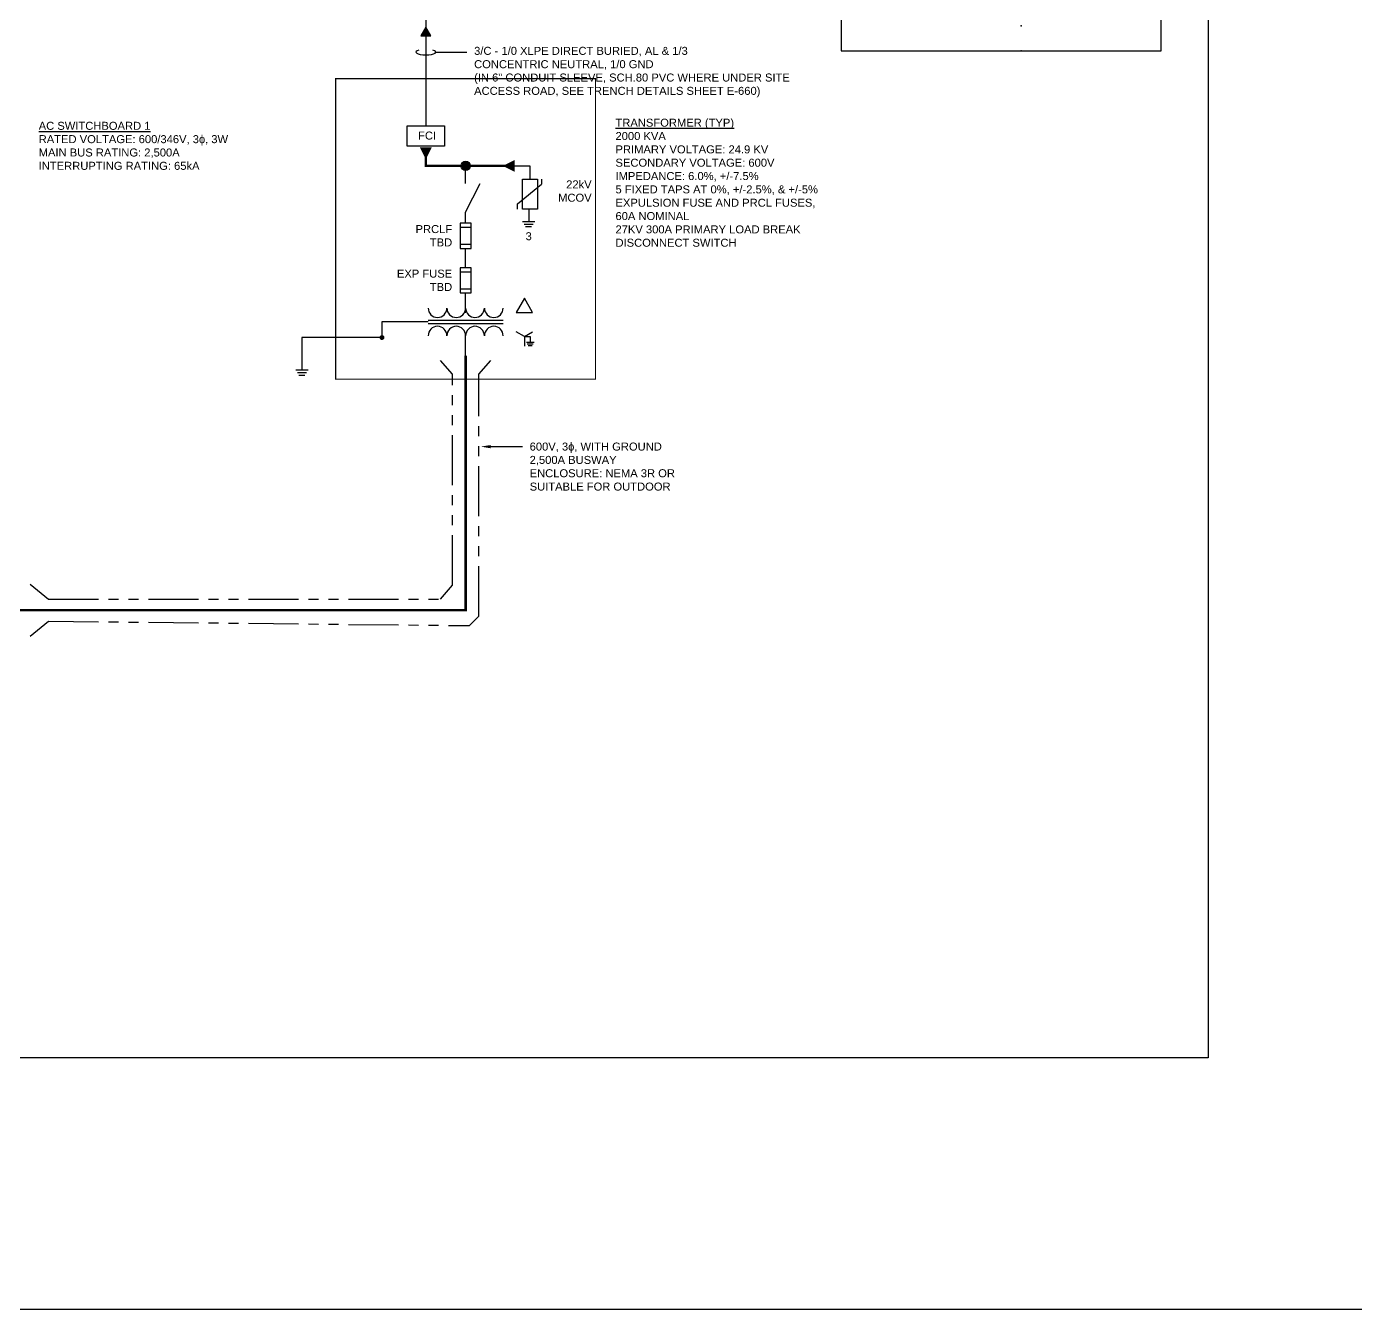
# Model space of a CAD drawing. Extents: x -18 to 267, y -48 to 249.
# Drawn here: x 40.15 to 56.75, y 63.52 to 79.55 of the extents above; entities that cross this region are included whole.
import ezdxf
from ezdxf import colors
from ezdxf.entities.mleader import LeaderData, LeaderLine
from ezdxf.math import Vec2, Vec3

# ---------------------------------------------------------------- set-up
doc = ezdxf.new("R2010")
doc.units = 0
doc.header["$MEASUREMENT"] = 0
doc.linetypes.add('PHANTOM2', pattern=[1.25, 0.625, -0.125, 0.125, -0.125, 0.125, -0.125])
for name, color, linetype in [('E-1LIN', 4, 'Continuous'), ('E-1LIN-CABL-OH', 4, 'Continuous'), ('E-1LIN-EQPM-ENCL', 8, 'PHANTOM2'), ('E-1LIN-FUSE', 170, 'Continuous'), ('E-TEXT', 7, 'Continuous'), ('G-ANNO-TEXT', 1, 'Continuous')]:
    doc.layers.add(name, color=color, linetype=linetype)
doc.layers.add('G-NPLT', color=67, linetype='Continuous', plot=False)
doc.styles.add('NEI-A', font='arial.ttf')

# ---------------------------------------------------------------- blocks, each defined once
blk = doc.blocks.new('Equipment Callout Arrowhead')
at = {"color": 0}
blk.add_ellipse((0, 0), major_axis=(0.99, 0), ratio=0.28679, start_param=-0.799881, end_param=3.941473, dxfattribs=at)
blk = doc.blocks.new('*U8')
blk.add_lwpolyline([(-2, -5.995), (2, -5.995), (2, 0), (-2, 0)], close=True)
blk.add_lwpolyline([(-2, -0.37), (2, -0.37)])
at = {"layer": 'G-NPLT'}
for p in [(0.25, -0.6825), (0.25, -0.995), (0.25, -1.3075), (0.25, -1.62), (0.25, -1.9325), (0.25, -2.245), (0.25, -2.5575), (0.25, -2.87), (0.25, -3.1825), (0.25, -3.495), (0.25, -3.8075), (0.25, -4.12), (0.25, -4.4325), (0.25, -4.745), (0.25, -5.0575), (0.25, -5.37), (0.25, -5.6825), (0.25, -5.995)]:
    blk.add_point(p, dxfattribs=at)
at = {"layer": 'G-ANNO-TEXT', "insert": (0, -0.185), "char_height": 0.2, "attachment_point": 5, "style": 'NEI-A'}
blk.add_mtext_dynamic_manual_height_columns('LEGEND', width=3.607448, gutter_width=0.625, heights=[0], dxfattribs=at)

msp = doc.modelspace()

# ---------------------------------------------------------------- hatches: boundary and pattern name
at = {"layer": 'E-1LIN'}
h = msp.add_hatch(color=256, dxfattribs=at)
h.dxf.hatch_style = 1
h.paths.add_polyline_path([(45.136, 79.542), (45.074, 79.434), (45.199, 79.434)])
at = {"layer": 'E-1LIN', "transparency": 33554687}
h = msp.add_hatch(color=256, dxfattribs=at)
h.dxf.hatch_style = 1
h.paths.add_polyline_path([(45.691, 77.808, 1), (45.575, 77.808, 1)])

# ---------------------------------------------------------------- linework, layer by layer
at = {"layer": 'E-1LIN'}
for p, q in [((45.136, 79.542), (45.136, 78.31)), ((46.421, 77.268), (46.421, 77.114)), ((46.345, 77.114), (46.498, 77.114)), ((46.364, 77.08), (46.479, 77.08)), ((46.381, 77.049), (46.458, 77.049)), ((46.392, 75.604), (46.488, 75.604)), ((46.404, 75.583), (46.476, 75.583)), ((43.587, 75.413), (43.587, 75.259)), ((46.415, 75.564), (46.463, 75.564)), ((43.511, 75.259), (43.664, 75.259)), ((43.53, 75.225), (43.644, 75.225)), ((43.547, 75.194), (43.624, 75.194))]:
    msp.add_line(p, q, dxfattribs=at)
for points in [[(45.136, 79.542), (45.074, 79.434), (45.199, 79.434), (45.136, 79.542)], [(46.248, 77.808), (46.437, 77.808), (46.437, 77.643)], [(46.281, 77.333), (46.581, 77.578)], [(46.581, 77.643), (46.581, 77.578)], [(46.281, 77.268), (46.281, 77.333)], [(45.633, 76.536), (45.633, 76.777)], [(45.633, 75.973), (45.633, 76.22)], [(46.263, 75.975), (46.47, 75.975), (46.367, 76.153), (46.263, 75.975)], [(45.164, 75.859), (44.587, 75.859), (44.587, 75.663), (43.587, 75.663), (43.587, 75.413)], [(45.164, 75.88), (46.102, 75.88)], [(45.164, 75.837), (46.102, 75.837)], [(45.633, 75.142), (45.633, 75.686)], [(46.367, 75.674), (46.263, 75.733)], [(46.367, 75.674), (46.47, 75.733)], [(46.367, 75.674), (46.367, 75.555)], [(46.367, 75.674), (46.44, 75.674), (46.44, 75.604)]]:
    msp.add_lwpolyline(points, dxfattribs=at)
for points in [[(44.902, 78.31), (45.371, 78.31), (45.371, 78.053), (44.902, 78.053)], [(46.343, 77.643), (46.531, 77.643), (46.531, 77.268), (46.343, 77.268)]]:
    msp.add_lwpolyline(points, close=True, dxfattribs=at)
at = {"layer": 'E-1LIN', "transparency": 33554687}
for points in [[(45.136, 78.039, 0.15, 0, 0), (45.136, 77.889, 0, 0, 0)], [(46.248, 77.808, 0.15, 0, 0), (46.098, 77.808, 0, 0, 0)]]:
    msp.add_lwpolyline(points, format="xyseb", dxfattribs=at)
at = {"layer": 'E-1LIN', "const_width": 0.0312}
msp.add_lwpolyline([(45.136, 78.039), (45.136, 77.808), (46.129, 77.808)], dxfattribs=at)
at = {"layer": 'E-1LIN', "flags": 128}
for points in [[(45.633, 77.588), (45.633, 77.808)], [(45.633, 77.094), (45.633, 77.23), (45.814, 77.586)]]:
    msp.add_lwpolyline(points, dxfattribs=at)
at = {"layer": 'E-1LIN', "const_width": 0.0312, "flags": 128}
msp.add_lwpolyline([(39.743, 72.255), (45.633, 72.255), (45.633, 75.436)], dxfattribs=at)
at = {"layer": 'E-1LIN', "transparency": 33554687}
msp.add_circle((45.633, 77.808), 0.0581, dxfattribs=at)
at = {"layer": 'E-1LIN'}
for centre, start, end in [((45.282, 76.031), 180, 0), ((45.516, 76.031), 180, 0), ((45.75, 76.031), 180, 0), ((45.985, 76.031), 180, 0), ((45.282, 75.686), 0, 180), ((45.516, 75.686), 0, 180), ((45.75, 75.686), 0, 180), ((45.985, 75.686), 0, 180)]:
    msp.add_arc(centre, 0.117, start, end, dxfattribs=at)
at = {"layer": 'E-1LIN-CABL-OH'}
msp.add_line((45.136, 79.814), (45.136, 79.542), dxfattribs=at)
at = {"layer": 'E-1LIN-CABL-OH', "const_width": 0.0307}
msp.add_lwpolyline([(44.572, 75.663, 1), (44.603, 75.663, 1)], format="xyb", close=True, dxfattribs=at)
at = {"layer": 'E-1LIN-EQPM-ENCL', "const_width": 0.0156}
msp.add_lwpolyline([(44.01, 78.898), (47.256, 78.898), (47.256, 75.142), (44.01, 75.142)], close=True, dxfattribs=at)
at = {"layer": 'E-1LIN-EQPM-ENCL'}
for points in [[(40.192, 72.579), (40.421, 72.393), (45.318, 72.393), (45.468, 72.568), (45.468, 75.203), (45.319, 75.374)], [(40.192, 71.931), (40.421, 72.118), (45.681, 72.062), (45.799, 72.179), (45.799, 75.203), (45.947, 75.374)]]:
    msp.add_lwpolyline(points, dxfattribs=at)
at = {"layer": 'E-1LIN-FUSE'}
for points in [[(45.563, 76.777), (45.703, 76.777), (45.703, 77.094), (45.563, 77.094)], [(45.563, 76.22), (45.703, 76.22), (45.703, 76.536), (45.563, 76.536)]]:
    msp.add_lwpolyline(points, close=True, dxfattribs=at)
for points in [[(45.563, 77.041), (45.703, 77.041)], [(45.563, 76.83), (45.703, 76.83)], [(45.563, 76.484), (45.703, 76.484)], [(45.563, 76.273), (45.703, 76.273)]]:
    msp.add_lwpolyline(points, dxfattribs=at)
at = {"layer": 'E-TEXT'}
msp.add_lwpolyline([(17.542, 99.866), (101.336, 99.866), (101.336, 63.516), (17.542, 63.516)], close=True, dxfattribs=at)
at = {"layer": 'G-NPLT'}
msp.add_lwpolyline([(23.29, 89.114), (54.913, 89.114), (54.913, 66.662), (23.29, 66.662)], close=True, dxfattribs=at)

# ---------------------------------------------------------------- block references
at = {"layer": 'G-ANNO-TEXT'}
msp.add_blockref('*U8', (52.325, 85.243), dxfattribs=at)

# ---------------------------------------------------------------- texts
at = {"layer": 'G-ANNO-TEXT', "char_height": 0.1, "style": 'NEI-A'}
for s, insert, width, attachment_point in [('{\\LTRANSFORMER (TYP)\\P}2000 KVA\\PPRIMARY VOLTAGE: 24.9 KV\\PSECONDARY VOLTAGE: 600V\\PIMPEDANCE: 6.0%, +/-7.5%\\P5 FIXED TAPS AT 0%, +/-2.5%, & +/-5%\\PEXPULSION FUSE AND PRCL FUSES, 60A NOMINAL\\P27KV 300A PRIMARY LOAD BREAK DISCONNECT SWITCH', (47.506, 78.398), 2.76315, 1), ('\\A1;22kV MCOV', (47.208, 77.493), 0.5334, 6)]:
    msp.add_mtext(s, dxfattribs=dict(at, insert=insert, width=width, attachment_point=attachment_point))
for s, width, gutter_width, insert, attachment_point in [('{\\LAC SWITCHBOARD 1\\P}RATED VOLTAGE: 600/346V, 3ɸ, 3W\\PMAIN BUS RATING: 2,500A\\PINTERRUPTING RATING: 65kA', 2.94221, 0.469, (40.297, 78.359), 1), ('FCI', 0.22603, 1, (45.039, 78.237), 1), ('PRCLF ^JTBD', 0.49511, 0.469, (45.465, 76.935), 6), ('3', 0.27673, 0.469, (46.421, 76.928), 5), ('EXP FUSE^JTBD', 0.74876, 0.469, (45.465, 76.378), 6)]:
    msp.add_mtext_dynamic_manual_height_columns(s, width=width, gutter_width=gutter_width, heights=[0], dxfattribs=dict(at, insert=insert, attachment_point=attachment_point))

# ---------------------------------------------------------------- leaders
at = {"layer": 'G-ANNO-TEXT'}
ml = msp.add_multileader_mtext('Standard', dxfattribs=at)
ml.set_content('\\A1;3/C - 1/0 XLPE DIRECT BURIED, AL & 1/3\\PCONCENTRIC NEUTRAL, 1/0 GND\\P(IN 6" CONDUIT SLEEVE, SCH.80 PVC WHERE UNDER SITE ACCESS ROAD, SEE TRENCH DETAILS SHEET E-660)', color=256, style='NEI-A')
ml.set_leader_properties()
ml.set_arrow_properties(name='Equipment Callout Arrowhead')
ml.build(insert=Vec2(0, 0))
ml.multileader.update_dxf_attribs({"dogleg_length": 0.36, "arrow_head_size": 0.125})
ctx = ml.context
ctx.base_point, ctx.char_height, ctx.arrow_head_size, ctx.landing_gap_size, ctx.plane_origin = Vec3(45.649, 79.231), 0.1, 0.125, 0.09, Vec3(36.579, 79.791)
notes = []
notes.append((ctx, [(0, (1, 1, 0), (45.554, 79.231), (1, 0), 0.0954, [(0, [(45.136, 79.231)], 0, [])])]))
ctx.mtext.insert, ctx.mtext.width, ctx.mtext.flow_direction = Vec3(45.739, 79.296), 4.31023, 5
ml = msp.add_multileader_mtext('Standard', dxfattribs=at)
ml.set_content('600V, 3ɸ, WITH GROUND\\P2,500A BUSWAY\\PENCLOSURE: NEMA 3R OR SUITABLE FOR OUTDOOR', color=256, style='NEI-A')
ml.set_leader_properties()
ml.build(insert=Vec2(0, 0))
ml.multileader.update_dxf_attribs({"dogleg_length": 0.0625, "arrow_head_size": 0.125})
ctx = ml.context
ctx.base_point, ctx.char_height, ctx.arrow_head_size, ctx.landing_gap_size, ctx.plane_origin = Vec3(46.343, 74.299), 0.1, 0.125, 0.09, Vec3(36.809, 72.774)
notes.append((ctx, [(0, (1, 1, 0), (46.28, 74.299), (1, 0), 0.0625, [(0, [(45.823, 74.299)], 0, [])])]))
ctx.mtext.insert, ctx.mtext.width, ctx.mtext.flow_direction = Vec3(46.433, 74.35), 2.06544, 5
for ctx, leaders in notes:
    for number, flags, end, landing, length, lines in leaders:
        leader = LeaderData()
        leader.index, (leader.has_last_leader_line, leader.has_dogleg_vector, leader.attachment_direction) = number, flags
        leader.last_leader_point, leader.dogleg_vector, leader.dogleg_length = Vec3(end), Vec3(landing), length
        for number, points, colour, breaks in lines:
            line = LeaderLine()
            line.index, line.vertices, line.color, line.breaks = number, Vec3.list(points), colors.encode_raw_color(colour), breaks
            leader.lines.append(line)
        ctx.leaders.append(leader)

doc.saveas('drawing.dxf')
